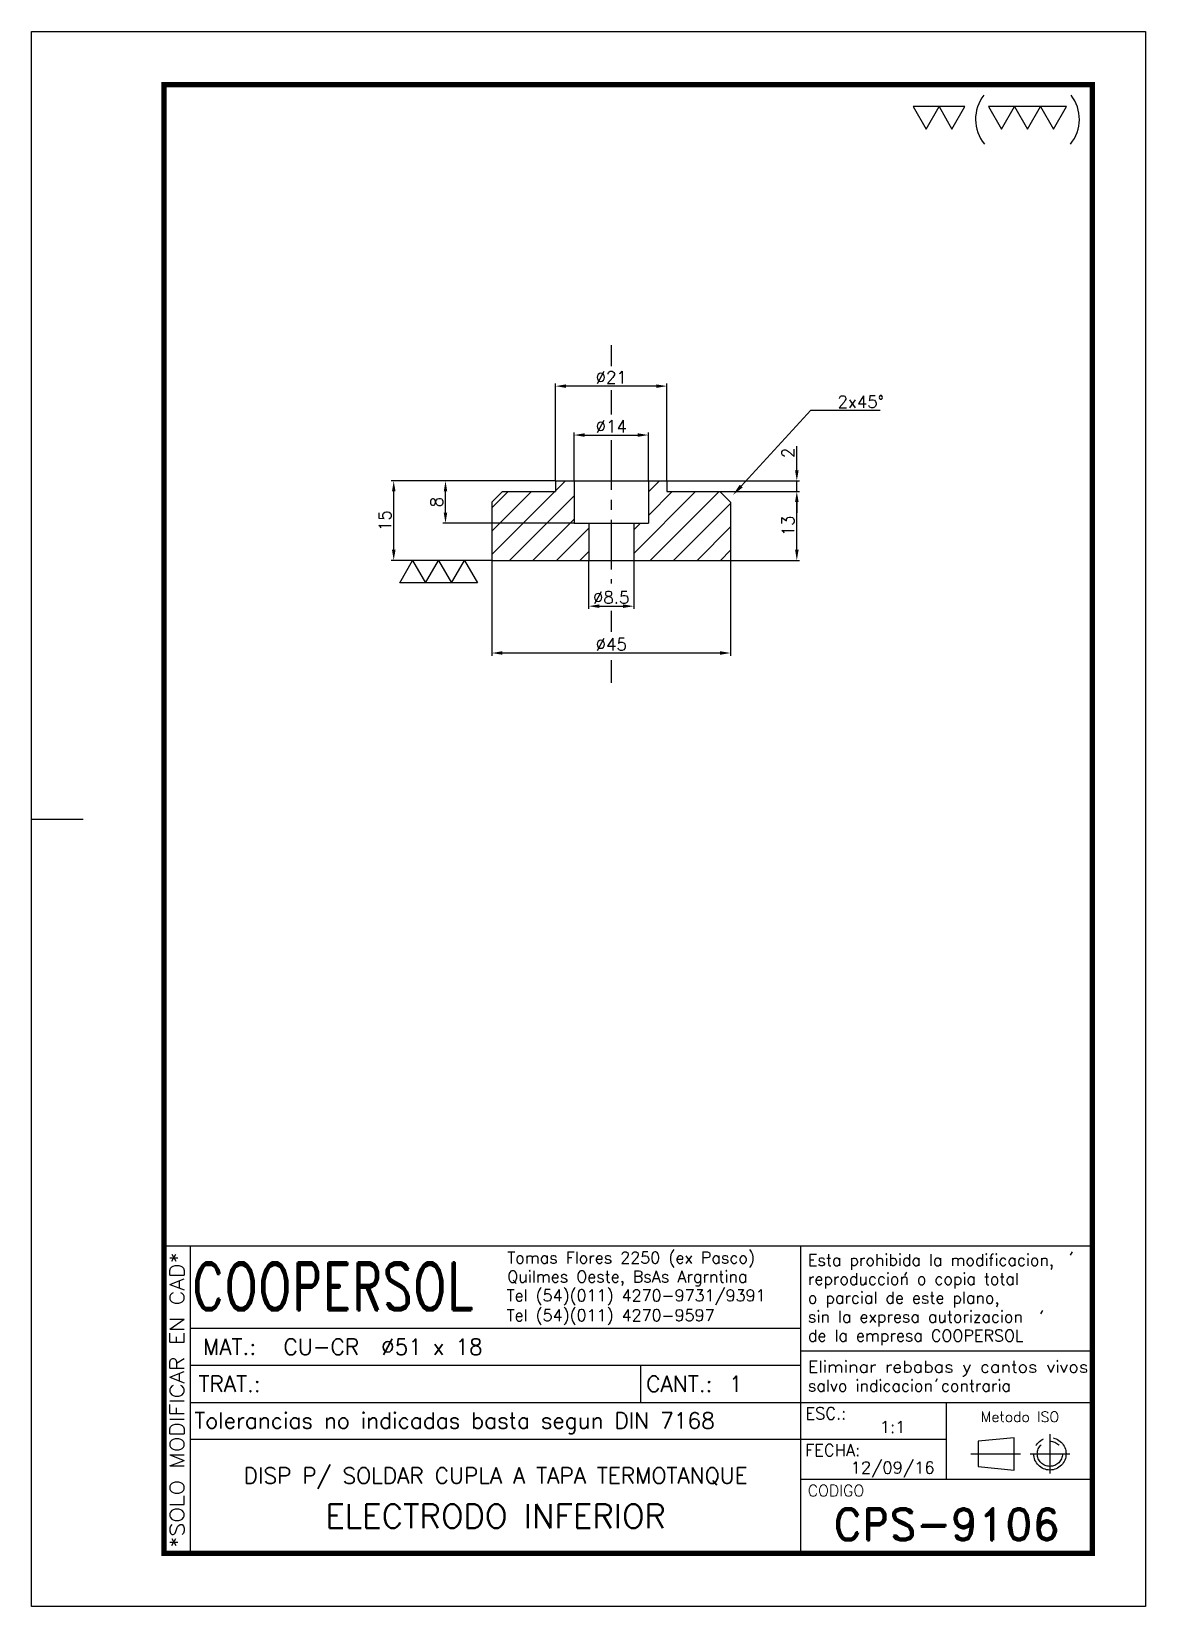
# Model space of a CAD drawing. Extents: x 0 to 210, y 0 to 297.
import ezdxf
from ezdxf import colors
from ezdxf.entities.mleader import LeaderData, LeaderLine
from ezdxf.enums import TextEntityAlignment as Align
from ezdxf.math import Vec2, Vec3

# ---------------------------------------------------------------- set-up
doc = ezdxf.new("R2010")
doc.units = 0
doc.header["$LTSCALE"] = 7.5
doc.header["$MEASUREMENT"] = 0
doc.linetypes.add('CENTER', pattern=[2, 1.25, -0.25, 0.25, -0.25])
doc.layers.get('0').update_dxf_attribs({"linetype": 'CONTINUOUS'})
doc.layers.get('DEFPOINTS').update_dxf_attribs({"linetype": 'CONTINUOUS'})
for name, color, linetype in [('1', 1, 'CENTER'), ('CL', 1, 'CENTER'), ('CO', 3, 'CONTINUOUS'), ('RY', 5, 'CONTINUOUS')]:
    doc.layers.add(name, color=color, linetype=linetype)
doc.styles.add('ROMAND', font='ROMAND')
doc.styles.add('ROMANS', font='ROMANS.SHX')
doc.dimstyles.new('1', dxfattribs={"dimtxt": 2.3, "dimasz": 2, "dimexe": 0.5, "dimexo": 0.0625, "dimgap": 0.5, "dimtad": 1, "dimdec": 4, "dimdsep": 46, "dimtxsty": 'ROMANS', "dimcen": -2, "dimclrt": 7, "dimadec": 0, "dimazin": 0, "dimtfac": 0.869565, "dimtdec": 4, "dimtmove": 0, "dimatfit": 3, "dimfxl": 1, "dimtolj": 1, "dimarcsym": 0})

# ---------------------------------------------------------------- blocks, each defined once
blk = doc.blocks.new('A4G')
blk.add_line((0, 148.5), (9.75, 148.5))
blk.add_lwpolyline([(0, 297), (210, 297), (210, 0), (0, 0)], close=True)
at = {"const_width": 1}
blk.add_lwpolyline([(25, 287), (200, 287), (200, 10), (25, 10)], close=True, dxfattribs=at)
blk = doc.blocks.new('*D2')
at = {"layer": 'CO', "color": 0, "lineweight": -2}
for p, q in [((86.78, 197.2), (86.78, 179.3)), ((131.78, 197.2), (131.78, 179.3)), ((129.78, 179.8), (88.78, 179.8))]:
    blk.add_line(p, q, dxfattribs=at)
at = {"layer": 'CO', "color": 0}
for points in [[(88.78, 180.14), (88.78, 179.47), (86.78, 179.8)], [(129.78, 180.14), (129.78, 179.47), (131.78, 179.8)]]:
    blk.add_solid(points, dxfattribs=at)
at = {"layer": 'DEFPOINTS', "color": 0}
for p in [(86.78, 197.26), (131.78, 197.26), (86.78, 179.8)]:
    blk.add_point(p, dxfattribs=at)
at = {"layer": 'CO', "color": 7, "insert": (109.28, 181.45), "char_height": 2.3, "attachment_point": 5, "style": 'ROMANS'}
blk.add_mtext('\\A1;%%C45', dxfattribs=at)
blk = doc.blocks.new('*D3')
at = {"layer": 'CO', "color": 0, "lineweight": -2}
for p, q in [((105.03, 197.2), (105.03, 188.13)), ((113.53, 197.2), (113.53, 188.13)), ((107.03, 188.63), (111.53, 188.63))]:
    blk.add_line(p, q, dxfattribs=at)
at = {"layer": 'CO', "color": 0}
for points in [[(107.03, 188.97), (107.03, 188.3), (105.03, 188.63)], [(111.53, 188.97), (111.53, 188.3), (113.53, 188.63)]]:
    blk.add_solid(points, dxfattribs=at)
at = {"layer": 'DEFPOINTS', "color": 0}
for p in [(105.03, 197.26), (113.53, 197.26), (113.53, 188.63)]:
    blk.add_point(p, dxfattribs=at)
at = {"layer": 'CO', "color": 7, "insert": (109.28, 190.28), "char_height": 2.3, "attachment_point": 5, "style": 'ROMANS'}
blk.add_mtext('\\A1;%%C8.5', dxfattribs=at)
blk = doc.blocks.new('*D4')
at = {"layer": 'CO', "color": 0, "lineweight": -2}
for p, q in [((102.28, 212.32), (102.28, 221.4)), ((104.28, 220.9), (114.28, 220.9)), ((116.28, 212.32), (116.28, 221.4))]:
    blk.add_line(p, q, dxfattribs=at)
at = {"layer": 'CO', "color": 0}
for points in [[(104.28, 221.24), (104.28, 220.57), (102.28, 220.9)], [(114.28, 221.24), (114.28, 220.57), (116.28, 220.9)]]:
    blk.add_solid(points, dxfattribs=at)
at = {"layer": 'DEFPOINTS', "color": 0}
for p in [(116.28, 220.9), (102.28, 212.26), (116.28, 212.26)]:
    blk.add_point(p, dxfattribs=at)
at = {"layer": 'CO', "color": 7, "insert": (109.28, 222.55), "char_height": 2.3, "attachment_point": 5, "style": 'ROMANS'}
blk.add_mtext('\\A1;%%C14', dxfattribs=at)
blk = doc.blocks.new('*D5')
at = {"layer": 'CO', "color": 0, "lineweight": -2}
for p, q in [((98.78, 212.32), (98.78, 230.63)), ((117.78, 230.13), (100.78, 230.13)), ((119.78, 212.32), (119.78, 230.63))]:
    blk.add_line(p, q, dxfattribs=at)
at = {"layer": 'CO', "color": 0}
for points in [[(100.78, 230.46), (100.78, 229.79), (98.78, 230.13)], [(117.78, 230.46), (117.78, 229.79), (119.78, 230.13)]]:
    blk.add_solid(points, dxfattribs=at)
at = {"layer": 'DEFPOINTS', "color": 0}
for p in [(98.78, 230.13), (98.78, 212.26), (119.78, 212.26)]:
    blk.add_point(p, dxfattribs=at)
at = {"layer": 'CO', "color": 7, "insert": (109.28, 231.78), "char_height": 2.3, "attachment_point": 5, "style": 'ROMANS'}
blk.add_mtext('\\A1;%%C21', dxfattribs=at)
blk = doc.blocks.new('*D6')
at = {"layer": 'CO', "color": 0, "lineweight": -2}
for p, q in [((98.72, 212.26), (77.54, 212.26)), ((78.04, 206.26), (78.04, 210.26)), ((102.22, 204.26), (77.54, 204.26))]:
    blk.add_line(p, q, dxfattribs=at)
at = {"layer": 'CO', "color": 0}
for points in [[(77.71, 210.26), (78.37, 210.26), (78.04, 212.26)], [(77.71, 206.26), (78.37, 206.26), (78.04, 204.26)]]:
    blk.add_solid(points, dxfattribs=at)
at = {"layer": 'DEFPOINTS', "color": 0}
for p in [(78.04, 212.26), (98.78, 212.26), (102.28, 204.26)]:
    blk.add_point(p, dxfattribs=at)
at = {"layer": 'CO', "color": 7, "insert": (76.39, 208.26), "char_height": 2.3, "attachment_point": 5, "rotation": 90, "style": 'ROMANS'}
blk.add_mtext('\\A1;8', dxfattribs=at)
blk = doc.blocks.new('*D7')
at = {"layer": 'CO', "color": 0, "lineweight": -2}
for p, q in [((98.72, 212.26), (67.78, 212.26)), ((68.28, 199.26), (68.28, 210.26)), ((86.72, 197.26), (67.78, 197.26))]:
    blk.add_line(p, q, dxfattribs=at)
at = {"layer": 'CO', "color": 0}
for points in [[(67.95, 210.26), (68.62, 210.26), (68.28, 212.26)], [(67.95, 199.26), (68.62, 199.26), (68.28, 197.26)]]:
    blk.add_solid(points, dxfattribs=at)
at = {"layer": 'DEFPOINTS', "color": 0}
for p in [(68.28, 212.26), (98.78, 212.26), (86.78, 197.26)]:
    blk.add_point(p, dxfattribs=at)
at = {"layer": 'CO', "color": 7, "insert": (66.63, 204.76), "char_height": 2.3, "attachment_point": 5, "rotation": 90, "style": 'ROMANS'}
blk.add_mtext('\\A1;15', dxfattribs=at)
blk = doc.blocks.new('*D8')
at = {"layer": 'CO', "color": 0, "lineweight": -2}
for p, q in [((129.84, 210.26), (144.77, 210.26)), ((144.27, 199.26), (144.27, 208.26)), ((131.84, 197.26), (144.77, 197.26))]:
    blk.add_line(p, q, dxfattribs=at)
at = {"layer": 'CO', "color": 0}
for points in [[(143.94, 208.26), (144.61, 208.26), (144.27, 210.26)], [(143.94, 199.26), (144.61, 199.26), (144.27, 197.26)]]:
    blk.add_solid(points, dxfattribs=at)
at = {"layer": 'DEFPOINTS', "color": 0}
for p in [(129.78, 210.26), (144.27, 210.26), (131.78, 197.26)]:
    blk.add_point(p, dxfattribs=at)
at = {"layer": 'CO', "color": 7, "insert": (142.62, 203.76), "char_height": 2.3, "attachment_point": 5, "rotation": 90, "style": 'ROMANS'}
blk.add_mtext('\\A1;13', dxfattribs=at)
blk = doc.blocks.new('*D9')
at = {"layer": 'CO', "color": 0, "lineweight": -2}
for p, q in [((144.27, 214.26), (144.27, 218.79)), ((119.84, 212.26), (144.77, 212.26)), ((144.27, 210.26), (144.27, 212.26)), ((129.84, 210.26), (144.77, 210.26)), ((144.27, 208.26), (144.27, 206.26))]:
    blk.add_line(p, q, dxfattribs=at)
at = {"layer": 'CO', "color": 0}
for points in [[(143.94, 214.26), (144.61, 214.26), (144.27, 212.26)], [(143.94, 208.26), (144.61, 208.26), (144.27, 210.26)]]:
    blk.add_solid(points, dxfattribs=at)
at = {"layer": 'DEFPOINTS', "color": 0}
for p in [(119.78, 212.26), (144.27, 212.26), (129.78, 210.26)]:
    blk.add_point(p, dxfattribs=at)
at = {"layer": 'CO', "color": 7, "insert": (142.62, 217.53), "char_height": 2.3, "attachment_point": 5, "rotation": 90, "style": 'ROMANS'}
blk.add_mtext('\\A1;2', dxfattribs=at)
blk = doc.blocks.new('COOPERSOLROT-02')
for p, q in [((0, 58), (175, 58)), ((0, 0), (0, 58)), ((5, 0), (5, 58)), ((120, 0), (120, 58)), ((175, 0), (175, 58)), ((5, 42.5), (120, 42.5)), ((120, 38.19), (175, 38.19)), ((5, 35.5), (120, 35.5)), ((89.89, 28.5), (89.89, 35.5)), ((5, 28.5), (175, 28.5)), ((147.5, 14), (147.5, 28.5)), ((147.5, 21.5), (5, 21.5)), ((120, 14), (175, 14)), ((0, 0), (175, 0))]:
    blk.add_line(p, q)
at = {"color": 1, "linetype": 'CENTER'}
blk.add_line((166.98, 22.51), (166.98, 15.06), dxfattribs=at)
for points in [[(152.09, 18.79), (161.93, 18.79)], [(163.26, 18.79), (170.71, 18.79)]]:
    blk.add_lwpolyline(points, dxfattribs=at)
at = {"layer": '1'}
for points in [[(170.85, 56.26), (171.21, 56.85)], [(139.66, 52.43), (140.02, 53.02)], [(165.28, 45.22), (165.64, 45.81)], [(145.46, 32.42), (145.82, 33.01)]]:
    blk.add_lwpolyline(points, dxfattribs=at)
blk.add_lwpolyline([(160.25, 18.79), (160.25, 21.83), (153.47, 21.16), (153.47, 16.41), (160.25, 15.74)], close=True, dxfattribs=at)
for radius in [3.05, 2.37]:
    blk.add_circle((166.98, 18.79), radius, dxfattribs=at)
at = {"style": 'ROMANS', "width": 0.996387}
blk.add_text('*SOLO MODIFICAR EN CAD*', height=2.7, rotation=90, dxfattribs=at).set_placement((3.77, 1.09), (3.77, 56.81), align=Align.FIT)
at = {"style": 'ROMAND', "width": 0.75}
blk.add_text('COOPERSOL', height=9, dxfattribs=at).set_placement((5.26, 45.85))
at = {"style": 'ROMANS'}
for s, p in [('MAT.:', (7.32, 37.47)), ('TRAT.:', (6.5, 30.47)), ('CANT.:', (90.89, 30.47)), ('Tolerancias no indicadas basta segun DIN 7168', (5.7, 23.56))]:
    blk.add_text(s, height=3, dxfattribs=at).set_placement(p)
for tag, height, style, p in [('CONJUNTO', 2.3, 'ROMANS', (62.5, 17.5)), ('SUBCONJUNTO', 3, 'ROMANS', (62.5, 11.5)), ('DENOMINACION', 4.5, 'ROMANS', (62.5, 4.75)), ('COD-PLA', 6, 'ROMAND', (147.5, 5.5))]:
    blk.add_attdef(tag, text='', height=height, dxfattribs=dict(style=style)).set_placement(p, align=Align.MIDDLE)
at = {"layer": '1', "style": 'ROMANS'}
for s, height, p in [('Tomas Flores 2250 (ex Pasco)', 2.2, (64.69, 54.68)), ('Esta prohibida la modificacion,', 2.2, (121.36, 54.23)), ('Quilmes Oeste, BsAs Argrntina', 2.2, (64.69, 51.12)), ('reproduccion o copia total', 2.2, (121.36, 50.67)), ('Tel (54)(011) 4270-9731/9391', 2.2, (64.55, 47.56)), ('o parcial de este plano,', 2.2, (121.36, 47.11)), ('Tel (54)(011) 4270-9597', 2.2, (64.55, 43.83)), ('sin la expresa autorizacion ', 2.2, (121.36, 43.55)), ('de la empresa COOPERSOL', 2.2, (121.36, 39.99)), ('salvo indicacion contraria', 2.2, (121.36, 30.54)), ('ESC.:', 2.25, (120.89, 25.29)), ('FECHA:', 2.25, (120.81, 18.36)), ('CODIGO', 2.16, (121.33, 10.78))]:
    blk.add_text(s, height=height, dxfattribs=at).set_placement(p)
at = {"layer": '1', "style": 'ROMANS', "width": 0.96139}
blk.add_text('Eliminar rebabas y cantos vivos', height=2.2, dxfattribs=at).set_placement((121.34, 34.1), (174.21, 34.1), align=Align.FIT)
at = {"layer": '1', "style": 'ROMANS'}
blk.add_text('Metodo ISO', height=1.948, dxfattribs=at).set_placement((161.34, 25.77), align=Align.MIDDLE)
for tag, p in [('MAT', (22.51, 37.47)), ('TRAT', (22.51, 30.47)), ('CANT', (106.49, 30.47))]:
    blk.add_attdef(tag, p, '', height=3, dxfattribs=at)
for tag, p in [('ESC', (137.33, 22.73)), ('FECHA', (137.33, 15.06))]:
    blk.add_attdef(tag, text='', height=2.25, dxfattribs=at).set_placement(p, align=Align.CENTER)

msp = doc.modelspace()

# ---------------------------------------------------------------- hatches: boundary and pattern name
at = {"layer": 'RY'}
h = msp.add_hatch(dxfattribs=at)
h.set_pattern_fill('ANSI31', color=256, scale=25, style=0)
h.set_pattern_definition([(45, (19208.0057, -12818.422), (-2.2097087, 2.2097087), [])])
h.paths.add_polyline_path([(105.03185, 197.2594), (105.03185, 204.2594), (102.28185, 204.2594), (102.28185, 212.2594), (98.78185, 212.2594), (98.78185, 210.2594), (88.78185, 210.2594), (86.78185, 208.2594), (86.78185, 197.2594)])
h.paths.add_polyline_path([(131.78185, 197.2594), (131.78185, 208.2594), (129.78185, 210.2594), (119.78185, 210.2594), (119.78185, 212.2594), (116.28185, 212.2594), (116.28185, 204.2594), (113.53185, 204.2594), (113.53185, 197.2594)])

# ---------------------------------------------------------------- linework, layer by layer
for p, q in [((98.78185, 212.2594), (119.78185, 212.2594)), ((98.78185, 212.2594), (98.78185, 210.2594)), ((102.28185, 212.2594), (102.28185, 204.2594)), ((116.28185, 212.2594), (116.28185, 204.2594)), ((119.78185, 212.2594), (119.78185, 210.2594)), ((88.78185, 210.2594), (86.78185, 208.2594)), ((86.78185, 208.2594), (86.78185, 197.2594)), ((88.78185, 210.2594), (98.78185, 210.2594)), ((119.78185, 210.2594), (129.78185, 210.2594)), ((129.78185, 210.2594), (131.78185, 208.2594)), ((131.78185, 208.2594), (131.78185, 197.2594)), ((102.28185, 204.2594), (116.28185, 204.2594)), ((105.03185, 204.2594), (105.03185, 197.2594)), ((113.53185, 204.2594), (113.53185, 197.2594)), ((86.78185, 197.2594), (131.78185, 197.2594))]:
    msp.add_line(p, q)
at = {"layer": 'CL'}
for p, q in [((109.28185, 237.8547), (109.28185, 233.9156)), ((109.28185, 229.37386), (109.28185, 224.79703)), ((109.28185, 219.94563), (109.28185, 192.90333)), ((109.28185, 187.74226), (109.28185, 183.80459)), ((109.28185, 178.43709), (109.28185, 174.18142))]:
    msp.add_line(p, q, dxfattribs=at)
at = {"layer": 'CO'}
for points in [[(168.63334, 278.60654), (171.07749, 282.83994), (166.18919, 282.83994)], [(173.52164, 278.60654), (175.9658, 282.83994), (171.07749, 282.83994)], [(182.86082, 278.60654), (185.30497, 282.83994), (180.41666, 282.83994)], [(187.74912, 278.60654), (190.19327, 282.83994), (185.30497, 282.83994)], [(192.63743, 278.60654), (195.08158, 282.83994), (190.19327, 282.83994)], [(71.84922, 197.2594), (74.29337, 193.026), (69.40507, 193.026)], [(76.73753, 197.2594), (79.18168, 193.026), (74.29337, 193.026)], [(81.62583, 197.2594), (84.06998, 193.026), (79.18168, 193.026)]]:
    msp.add_lwpolyline(points, close=True, dxfattribs=at)
for centre, start, end in [((185.31875, 280.43505), 141.7687645, 219.2464834), ((190.1795, 280.43505), 320.7535166, 38.2312355)]:
    msp.add_arc(centre, 7.35713, start, end, dxfattribs=at)

# ---------------------------------------------------------------- block references
msp.add_blockref('A4G', (0, 0))
ref = msp.add_blockref('COOPERSOLROT-02', (25, 10))
ref.add_attrib('COD-PLA', 'CPS-9106', dxfattribs={"height": 6, "style": 'ROMAND'}).set_placement((172.5, 15.5), align=Align.MIDDLE)
ref.add_attrib('FECHA', '12/09/16', dxfattribs={"layer": '1', "height": 2.25, "style": 'ROMANS'}).set_placement((162.33468, 25.061), align=Align.CENTER)
ref.add_attrib('MAT', 'CU-CR  %%c51 x 18', (47.50529, 47.46815), dxfattribs={"layer": '1', "height": 3, "style": 'ROMANS'})
ref.add_attrib('ESC', '1:1', dxfattribs={"layer": '1', "height": 2.25, "style": 'ROMANS'}).set_placement((162.33468, 32.72855), align=Align.CENTER)
ref.add_attrib('CANT', '1', (131.49059, 40.46815), dxfattribs={"layer": '1', "height": 3, "style": 'ROMANS'})
ref.add_attrib('DENOMINACION', 'ELECTRODO INFERIOR', dxfattribs={"height": 4.5, "style": 'ROMANS'}).set_placement((87.5, 17.03781), align=Align.MIDDLE)
ref.add_attrib('SUBCONJUNTO', 'DISP P/ SOLDAR CUPLA A TAPA TERMOTANQUE', dxfattribs={"height": 3, "style": 'ROMANS'}).set_placement((87.5, 24.47785), align=Align.MIDDLE)

# ---------------------------------------------------------------- dimensions: what is measured, and where the dimension line sits
for base, p1, p2, picture, middle in [((98.78185, 230.12686), (119.78185, 212.2594), (98.78185, 212.2594), '*D5', (109.28185, 231.77686)), ((116.28185, 220.90421), (102.28185, 212.2594), (116.28185, 212.2594), '*D4', (109.28185, 222.55421)), ((86.78185, 179.80262), (131.78185, 197.2594), (86.78185, 197.2594), '*D2', (109.28185, 181.45262)), ((113.53185, 188.63244), (105.03185, 197.2594), (113.53185, 197.2594), '*D3', (109.28185, 190.28244))]:
    dim = msp.add_linear_dim(base=base, p1=p1, p2=p2, text='%%C<>', dimstyle='1', dxfattribs=at)
    dim.commit()
    dim.dimension.update_dxf_attribs({"geometry": picture, "text_midpoint": middle})
for base, p1, p2, picture, middle in [((144.27422, 212.2594), (129.78185, 210.2594), (119.78185, 212.2594), '*D9', (142.62422, 217.52607)), ((68.28249, 212.2594), (86.78185, 197.2594), (98.78185, 212.2594), '*D7', (66.63249, 204.7594)), ((78.04099, 212.2594), (102.28185, 204.2594), (98.78185, 212.2594), '*D6', (76.39099, 208.2594)), ((144.27422, 210.2594), (131.78185, 197.2594), (129.78185, 210.2594), '*D8', (142.62422, 203.7594))]:
    dim = msp.add_linear_dim(base=base, p1=p1, p2=p2, angle=90, dimstyle='1', dxfattribs=at)
    dim.commit()
    dim.dimension.update_dxf_attribs({"geometry": picture, "text_midpoint": middle})

# ---------------------------------------------------------------- leaders
ml = msp.add_multileader_mtext('Standard', dxfattribs=at)
ml.set_content('2x45%%D', color=7, style='ROMANS')
ml.set_leader_properties(color=256, linetype='ByLayer', lineweight=-1)
ml.build(insert=Vec2(0, 0))
ml.multileader.update_dxf_attribs({"text_left_attachment_type": 6, "text_right_attachment_type": 5, "dogleg_length": 4, "arrow_head_size": 2.3})
ctx = ml.context
ctx.base_point, ctx.char_height, ctx.arrow_head_size, ctx.landing_gap_size, ctx.plane_origin = Vec3(150.93037, 225.56508), 2.3, 2.3, 1, Vec3(132.22482, 209.58391)
ctx.left_attachment, ctx.right_attachment = 6, 5
notes = []
notes.append((ctx, [(0, (1, 1, 0), (146.93037, 225.56508), (1, 0), 4, [(0, [(132.22482, 209.58391)], 0, [])])]))
ctx.mtext.insert, ctx.mtext.flow_direction = Vec3(151.93037, 228.32508), 5
for ctx, leaders in notes:
    for number, flags, end, landing, length, lines in leaders:
        leader = LeaderData()
        leader.index, (leader.has_last_leader_line, leader.has_dogleg_vector, leader.attachment_direction) = number, flags
        leader.last_leader_point, leader.dogleg_vector, leader.dogleg_length = Vec3(end), Vec3(landing), length
        for number, points, colour, breaks in lines:
            line = LeaderLine()
            line.index, line.vertices, line.color, line.breaks = number, Vec3.list(points), colors.encode_raw_color(colour), breaks
            leader.lines.append(line)
        ctx.leaders.append(leader)

doc.saveas('drawing.dxf')
